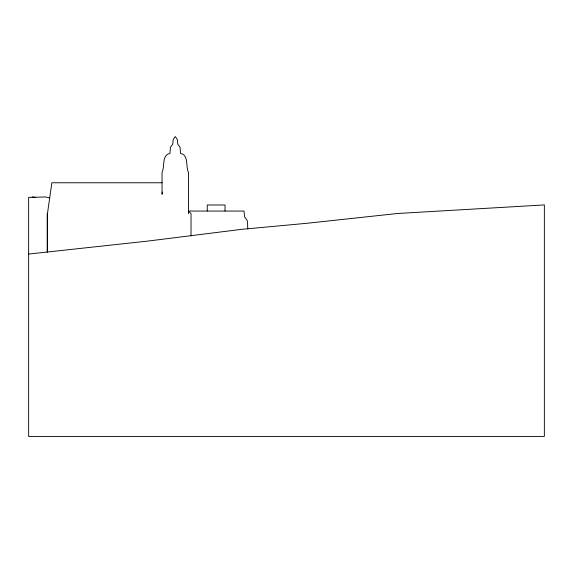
<?xml version="1.0" encoding="UTF-8"?>
<svg xmlns="http://www.w3.org/2000/svg" width="573" height="573" viewBox="0 0 573 573"><rect width="100%" height="100%" fill="white"/><g stroke="black" fill="none" stroke-linecap="round" stroke-linejoin="round"><path stroke-width="0.86" d="M162.395 192.027L162.037 194.304L162.037 172.416C165.031 166.772 161.443 154.925 169.966 153.428L170.439 147.211L172.731 144.238L173.211 139.368L175.252 136.582L177.293 139.368L177.766 144.238L180.058 147.211L180.538 153.428C189.061 154.925 185.473 166.772 188.46 172.416L188.46 213.579M49.758 197.957L45.596 196.962L28.65 197.399L28.65 436.418L544.35 436.418L544.35 204.926L397.526 213.493L307.078 223.269L241.598 229.343L147.82 241.09L28.65 254.054M162.102 182.773L51.849 182.773L47.459 213.579L47.459 252.034M188.338 211.065L243.969 211.065L244.635 217.009L246.956 220.075L247.536 221.737L247.751 228.914M32.217 196.962L35.77 197.399M188.467 211.337L191.031 213.579L191.031 235.933M225.017 211.065L225.017 204.998L207.254 204.998L207.254 211.014M47.194 213.579L47.194 252.034"/></g></svg>
